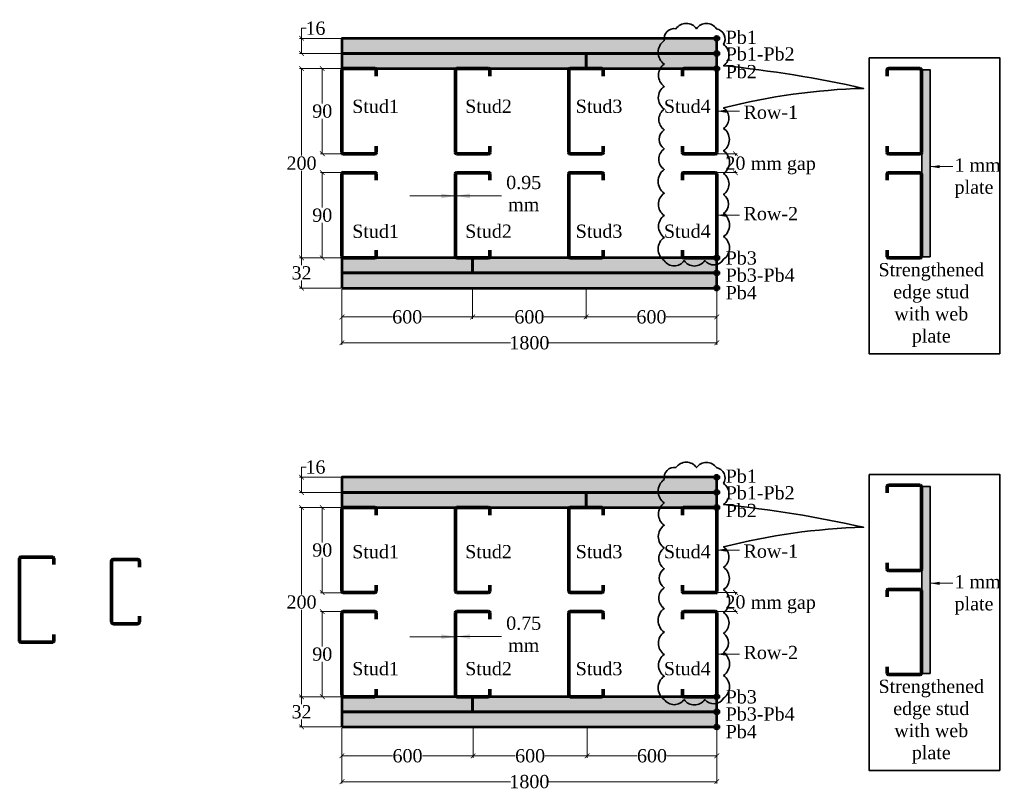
# Model space of a CAD drawing. Header units: millimetres. Extents: x 9570 to 11534, y -2071 to 158.
# Drawn here: x 9740 to 10777, y -657 to 158 of the extents above; entities that cross this region are included whole.
import ezdxf

# ---------------------------------------------------------------- set-up
doc = ezdxf.new("R2010")
doc.units = ezdxf.units.MM
doc.header["$PDMODE"] = 34
doc.layers.get('0').update_dxf_attribs({"lineweight": 9})
doc.layers.get('Defpoints').update_dxf_attribs({"color": 255})
doc.styles.get("Standard").update_dxf_attribs({"font": 'times.ttf'})
doc.dimstyles.new('Times new roman', dxfattribs={"dimtxt": 14, "dimasz": 5, "dimexe": 2, "dimexo": 1, "dimgap": 1, "dimtad": 0, "dimtih": 1, "dimtoh": 1, "dimtxsty": 'Standard', "dimblk": 'ARCHTICK', "dimcen": 0, "dimclrd": 256, "dimclre": 256, "dimadec": 0, "dimazin": 0, "dimtfac": 1, "dimtmove": 0, "dimatfit": 3, "dimfxl": 1, "dimlwd": -1, "dimlwe": -1, "dimarcsym": 0})

# ---------------------------------------------------------------- blocks, each defined once
blk = doc.blocks.new('Stud')
at = {"lineweight": 120}
for p, q in [((4630.2, 1668.9), (4630.2, 1756.4)), ((4631.5, 1757.6), (4665.2, 1757.6)), ((4666.5, 1756.4), (4666.5, 1749.6)), ((4666.5, 1675.6), (4666.5, 1668.9)), ((4631.5, 1667.6), (4665.2, 1667.6))]:
    blk.add_line(p, q, dxfattribs=at)
for centre, start, end in [((4631.5, 1756.4), 90, 180), ((4665.2, 1756.4), 0, 90), ((4631.5, 1668.9), 180, 270), ((4665.2, 1668.9), 270, 0)]:
    blk.add_arc(centre, 1.25, start, end, dxfattribs=at)
blk = doc.blocks.new('_ArchTick')
at = {"color": 0, "linetype": 'ByBlock', "const_width": 0.15}
blk.add_lwpolyline([(-0.5, -0.5), (0.5, 0.5)], dxfattribs=at)
blk = doc.blocks.new('*D4')
at = {"transparency": 16777216}
for p, q in [((10080.6, -126.5), (10080.6, -158)), ((10218.7, -126.5), (10218.7, -158)), ((10080.6, -156), (10133.9, -156)), ((10218.7, -156), (10165.3, -156))]:
    blk.add_line(p, q, dxfattribs=at)
at = {"layer": 'Defpoints', "color": 0, "lineweight": 53, "transparency": 16777216}
for p in [(10080.6, -125.5), (10218.7, -125.5), (10218.7, -156)]:
    blk.add_point(p, dxfattribs=at)
at = {"transparency": 16777216, "xscale": 5, "yscale": 5, "zscale": 5, "rotation": 180}
blk.add_blockref('_ArchTick', (10080.6, -156), dxfattribs=at)
at = {"transparency": 16777216, "xscale": 5, "yscale": 5, "zscale": 5}
blk.add_blockref('_ArchTick', (10218.7, -156), dxfattribs=at)
at = {"color": 0, "lineweight": 53, "transparency": 16777216, "insert": (10149.6, -156), "char_height": 14, "attachment_point": 5}
blk.add_mtext('600', dxfattribs=at)
blk = doc.blocks.new('*D5')
at = {"transparency": 16777216}
for p, q in [((10218.7, -126.5), (10218.7, -158)), ((10338.7, -126.5), (10338.7, -158)), ((10218.7, -156), (10263, -156)), ((10338.7, -156), (10294.4, -156))]:
    blk.add_line(p, q, dxfattribs=at)
at = {"layer": 'Defpoints', "color": 0, "lineweight": 53, "transparency": 16777216}
for p in [(10218.7, -125.5), (10338.7, -125.5), (10338.7, -156)]:
    blk.add_point(p, dxfattribs=at)
at = {"transparency": 16777216, "xscale": 5, "yscale": 5, "zscale": 5, "rotation": 180}
blk.add_blockref('_ArchTick', (10218.7, -156), dxfattribs=at)
at = {"transparency": 16777216, "xscale": 5, "yscale": 5, "zscale": 5}
blk.add_blockref('_ArchTick', (10338.7, -156), dxfattribs=at)
at = {"color": 0, "lineweight": 53, "transparency": 16777216, "insert": (10278.7, -156), "char_height": 14, "attachment_point": 5}
blk.add_mtext('600', dxfattribs=at)
blk = doc.blocks.new('*D6')
at = {"transparency": 16777216}
for p, q in [((10338.7, -126.5), (10338.7, -158)), ((10476.8, -126.5), (10476.8, -158)), ((10338.7, -156), (10392.1, -156)), ((10476.8, -156), (10423.4, -156))]:
    blk.add_line(p, q, dxfattribs=at)
at = {"layer": 'Defpoints', "color": 0, "lineweight": 53, "transparency": 16777216}
for p in [(10338.7, -125.5), (10476.8, -125.5), (10476.8, -156)]:
    blk.add_point(p, dxfattribs=at)
at = {"transparency": 16777216, "xscale": 5, "yscale": 5, "zscale": 5, "rotation": 180}
blk.add_blockref('_ArchTick', (10338.7, -156), dxfattribs=at)
at = {"transparency": 16777216, "xscale": 5, "yscale": 5, "zscale": 5}
blk.add_blockref('_ArchTick', (10476.8, -156), dxfattribs=at)
at = {"color": 0, "lineweight": 53, "transparency": 16777216, "insert": (10407.7, -156), "char_height": 14, "attachment_point": 5}
blk.add_mtext('600', dxfattribs=at)
blk = doc.blocks.new('*D7')
at = {"transparency": 16777216}
for p, q in [((10080.6, -126.5), (10080.6, -185.4)), ((10476.8, -126.5), (10476.8, -185.4)), ((10080.6, -183.4), (10258.6, -183.4)), ((10476.8, -183.4), (10298.8, -183.4))]:
    blk.add_line(p, q, dxfattribs=at)
at = {"layer": 'Defpoints', "color": 0, "lineweight": 53, "transparency": 16777216}
for p in [(10080.6, -125.5), (10476.8, -125.5), (10476.8, -183.4)]:
    blk.add_point(p, dxfattribs=at)
at = {"transparency": 16777216, "xscale": 5, "yscale": 5, "zscale": 5, "rotation": 180}
blk.add_blockref('_ArchTick', (10080.6, -183.4), dxfattribs=at)
at = {"transparency": 16777216, "xscale": 5, "yscale": 5, "zscale": 5}
blk.add_blockref('_ArchTick', (10476.8, -183.4), dxfattribs=at)
at = {"color": 0, "lineweight": 53, "transparency": 16777216, "insert": (10278.7, -183.4), "char_height": 14, "attachment_point": 5}
blk.add_mtext('1800', dxfattribs=at)
blk = doc.blocks.new('*D8')
at = {"transparency": 16777216}
for p, q in [((10476.6, 16.5), (10498.5, 16.5)), ((10496.5, 16.5), (10496.5, 14.6)), ((10476.6, -3.5), (10498.5, -3.5)), ((10496.5, -3.5), (10496.5, -1.6))]:
    blk.add_line(p, q, dxfattribs=at)
at = {"layer": 'Defpoints', "color": 0, "lineweight": 53, "transparency": 16777216}
for p in [(10475.6, 16.5), (10475.6, -3.5), (10496.5, -3.5)]:
    blk.add_point(p, dxfattribs=at)
at = {"transparency": 16777216, "xscale": 5, "yscale": 5, "zscale": 5}
for p, rotation in [((10496.5, 16.5), 90), ((10496.5, -3.5), 270)]:
    blk.add_blockref('_ArchTick', p, dxfattribs=dict(at, rotation=rotation))
at = {"color": 0, "lineweight": 53, "transparency": 16777216, "insert": (10496.5, 6.5), "char_height": 14, "attachment_point": 5}
blk.add_mtext('20 ', dxfattribs=at)
blk = doc.blocks.new('*D9')
at = {"transparency": 16777216}
for p, q in [((10079.6, 106.5), (10035.9, 106.5)), ((10037.9, 106.5), (10037.9, 14.6)), ((10037.9, -93.5), (10037.9, -1.6)), ((10079.6, -93.5), (10035.9, -93.5))]:
    blk.add_line(p, q, dxfattribs=at)
at = {"layer": 'Defpoints', "color": 0, "lineweight": 53, "transparency": 16777216}
for p in [(10080.6, 106.5), (10037.9, -93.5), (10080.6, -93.5)]:
    blk.add_point(p, dxfattribs=at)
at = {"transparency": 16777216, "xscale": 5, "yscale": 5, "zscale": 5}
for p, rotation in [((10037.9, 106.5), 90), ((10037.9, -93.5), 270)]:
    blk.add_blockref('_ArchTick', p, dxfattribs=dict(at, rotation=rotation))
at = {"color": 0, "lineweight": 53, "transparency": 16777216, "insert": (10037.9, 6.5), "char_height": 14, "attachment_point": 5}
blk.add_mtext('200', dxfattribs=at)
blk = doc.blocks.new('*D10')
at = {"transparency": 16777216}
for p, q in [((10080.4, 106.5), (10057.8, 106.5)), ((10059.8, 106.5), (10059.8, 69.6)), ((10059.8, 16.5), (10059.8, 53.3)), ((10080.8, 16.5), (10057.8, 16.5))]:
    blk.add_line(p, q, dxfattribs=at)
at = {"layer": 'Defpoints', "color": 0, "lineweight": 53, "transparency": 16777216}
for p in [(10081.4, 106.5), (10059.8, 16.5), (10081.8, 16.5)]:
    blk.add_point(p, dxfattribs=at)
at = {"transparency": 16777216, "xscale": 5, "yscale": 5, "zscale": 5}
for p, rotation in [((10059.8, 106.5), 90), ((10059.8, 16.5), 270)]:
    blk.add_blockref('_ArchTick', p, dxfattribs=dict(at, rotation=rotation))
at = {"color": 0, "lineweight": 53, "transparency": 16777216, "insert": (10059.8, 61.5), "char_height": 14, "attachment_point": 5}
blk.add_mtext('90', dxfattribs=at)
blk = doc.blocks.new('*D11')
at = {"transparency": 16777216}
for p, q in [((10080.8, -3.5), (10057.8, -3.5)), ((10059.8, -3.5), (10059.8, -40.4)), ((10059.8, -93.5), (10059.8, -56.7)), ((10080.8, -93.5), (10057.8, -93.5))]:
    blk.add_line(p, q, dxfattribs=at)
at = {"layer": 'Defpoints', "color": 0, "lineweight": 53, "transparency": 16777216}
for p in [(10081.8, -3.5), (10059.8, -93.5), (10081.8, -93.5)]:
    blk.add_point(p, dxfattribs=at)
at = {"transparency": 16777216, "xscale": 5, "yscale": 5, "zscale": 5}
for p, rotation in [((10059.8, -3.5), 90), ((10059.8, -93.5), 270)]:
    blk.add_blockref('_ArchTick', p, dxfattribs=dict(at, rotation=rotation))
at = {"color": 0, "lineweight": 53, "transparency": 16777216, "insert": (10059.8, -48.5), "char_height": 14, "attachment_point": 5}
blk.add_mtext('90', dxfattribs=at)
blk = doc.blocks.new('*D12')
at = {"transparency": 16777216}
for p, q in [((10079.6, -93.5), (10035.9, -93.5)), ((10037.9, -93.5), (10037.9, -101.4)), ((10037.9, -125.5), (10037.9, -117.6)), ((10079.6, -125.5), (10035.9, -125.5))]:
    blk.add_line(p, q, dxfattribs=at)
at = {"layer": 'Defpoints', "color": 0, "lineweight": 53, "transparency": 16777216}
for p in [(10080.6, -93.5), (10037.9, -125.5), (10080.6, -125.5)]:
    blk.add_point(p, dxfattribs=at)
at = {"transparency": 16777216, "xscale": 5, "yscale": 5, "zscale": 5}
for p, rotation in [((10037.9, -93.5), 90), ((10037.9, -125.5), 270)]:
    blk.add_blockref('_ArchTick', p, dxfattribs=dict(at, rotation=rotation))
at = {"color": 0, "lineweight": 53, "transparency": 16777216, "insert": (10037.9, -109.5), "char_height": 14, "attachment_point": 5}
blk.add_mtext('32', dxfattribs=at)
blk = doc.blocks.new('*D13')
at = {"transparency": 16777216}
for p, q in [((10037.9, 138.5), (10037.9, 149.1)), ((10037.9, 149.1), (10042.9, 149.1)), ((10079.6, 138.5), (10035.9, 138.5)), ((10037.9, 122.5), (10037.9, 138.5)), ((10079.6, 122.5), (10035.9, 122.5))]:
    blk.add_line(p, q, dxfattribs=at)
at = {"layer": 'Defpoints', "color": 0, "lineweight": 53, "transparency": 16777216}
for p in [(10080.6, 138.5), (10037.9, 122.5), (10080.6, 122.5)]:
    blk.add_point(p, dxfattribs=at)
at = {"transparency": 16777216, "xscale": 5, "yscale": 5, "zscale": 5}
for p, rotation in [((10037.9, 138.5), 90), ((10037.9, 122.5), 270)]:
    blk.add_blockref('_ArchTick', p, dxfattribs=dict(at, rotation=rotation))
at = {"color": 0, "lineweight": 53, "transparency": 16777216, "insert": (10052.6, 149.1), "char_height": 14, "attachment_point": 5}
blk.add_mtext('16', dxfattribs=at)
blk = doc.blocks.new('Stud-70mm')
at = {"lineweight": 120}
blk.add_lwpolyline([(9866.6, -420.4), (9866.6, -414.4, 0.414214), (9864.6, -412.4), (9839.1, -412.4, 0.414214), (9837.1, -414.4), (9837.1, -478.4, 0.414214), (9839.1, -480.4), (9864.6, -480.4, 0.414214), (9866.6, -478.4), (9866.6, -472.4)], format="xyb", dxfattribs=at)
blk = doc.blocks.new('*D30')
at = {"transparency": 16777216}
for p, q in [((10080.6, -590.5), (10080.6, -622)), ((10219.2, -590.5), (10219.2, -622)), ((10080.6, -620), (10134.2, -620)), ((10219.2, -620), (10165.6, -620))]:
    blk.add_line(p, q, dxfattribs=at)
at = {"layer": 'Defpoints', "color": 0, "lineweight": 53, "transparency": 16777216}
for p in [(10080.6, -589.5), (10219.2, -589.5), (10219.2, -620)]:
    blk.add_point(p, dxfattribs=at)
at = {"transparency": 16777216, "xscale": 5, "yscale": 5, "zscale": 5, "rotation": 180}
blk.add_blockref('_ArchTick', (10080.6, -620), dxfattribs=at)
at = {"transparency": 16777216, "xscale": 5, "yscale": 5, "zscale": 5}
blk.add_blockref('_ArchTick', (10219.2, -620), dxfattribs=at)
at = {"color": 0, "lineweight": 53, "transparency": 16777216, "insert": (10149.9, -620), "char_height": 14, "attachment_point": 5}
blk.add_mtext('600', dxfattribs=at)
blk = doc.blocks.new('*D31')
at = {"transparency": 16777216}
for p, q in [((10219.2, -590.5), (10219.2, -622)), ((10339.8, -590.5), (10339.8, -622)), ((10219.2, -620), (10263.8, -620)), ((10339.8, -620), (10295.2, -620))]:
    blk.add_line(p, q, dxfattribs=at)
at = {"layer": 'Defpoints', "color": 0, "lineweight": 53, "transparency": 16777216}
for p in [(10219.2, -589.5), (10339.8, -589.5), (10339.8, -620)]:
    blk.add_point(p, dxfattribs=at)
at = {"transparency": 16777216, "xscale": 5, "yscale": 5, "zscale": 5, "rotation": 180}
blk.add_blockref('_ArchTick', (10219.2, -620), dxfattribs=at)
at = {"transparency": 16777216, "xscale": 5, "yscale": 5, "zscale": 5}
blk.add_blockref('_ArchTick', (10339.8, -620), dxfattribs=at)
at = {"color": 0, "lineweight": 53, "transparency": 16777216, "insert": (10279.5, -620), "char_height": 14, "attachment_point": 5}
blk.add_mtext('600', dxfattribs=at)
blk = doc.blocks.new('*D32')
at = {"transparency": 16777216}
for p, q in [((10339.8, -590.5), (10339.8, -622)), ((10476.8, -590.5), (10476.8, -622)), ((10339.8, -620), (10392.6, -620)), ((10476.8, -620), (10424, -620))]:
    blk.add_line(p, q, dxfattribs=at)
at = {"layer": 'Defpoints', "color": 0, "lineweight": 53, "transparency": 16777216}
for p in [(10339.8, -589.5), (10476.8, -589.5), (10476.8, -620)]:
    blk.add_point(p, dxfattribs=at)
at = {"transparency": 16777216, "xscale": 5, "yscale": 5, "zscale": 5, "rotation": 180}
blk.add_blockref('_ArchTick', (10339.8, -620), dxfattribs=at)
at = {"transparency": 16777216, "xscale": 5, "yscale": 5, "zscale": 5}
blk.add_blockref('_ArchTick', (10476.8, -620), dxfattribs=at)
at = {"color": 0, "lineweight": 53, "transparency": 16777216, "insert": (10408.3, -620), "char_height": 14, "attachment_point": 5}
blk.add_mtext('600', dxfattribs=at)
blk = doc.blocks.new('*D33')
at = {"transparency": 16777216}
for p, q in [((10080.6, -590.5), (10080.6, -649.3)), ((10476.8, -590.5), (10476.8, -649.3)), ((10080.6, -647.3), (10258.6, -647.3)), ((10476.8, -647.3), (10298.8, -647.3))]:
    blk.add_line(p, q, dxfattribs=at)
at = {"layer": 'Defpoints', "color": 0, "lineweight": 53, "transparency": 16777216}
for p in [(10080.6, -589.5), (10476.8, -589.5), (10476.8, -647.3)]:
    blk.add_point(p, dxfattribs=at)
at = {"transparency": 16777216, "xscale": 5, "yscale": 5, "zscale": 5, "rotation": 180}
blk.add_blockref('_ArchTick', (10080.6, -647.3), dxfattribs=at)
at = {"transparency": 16777216, "xscale": 5, "yscale": 5, "zscale": 5}
blk.add_blockref('_ArchTick', (10476.8, -647.3), dxfattribs=at)
at = {"color": 0, "lineweight": 53, "transparency": 16777216, "insert": (10278.7, -647.3), "char_height": 14, "attachment_point": 5}
blk.add_mtext('1800', dxfattribs=at)
blk = doc.blocks.new('*D34')
at = {"transparency": 16777216}
for p, q in [((10476.6, -447.4), (10498.5, -447.4)), ((10496.5, -447.4), (10496.5, -449.3)), ((10496.5, -467.5), (10496.5, -465.6)), ((10476.6, -467.5), (10498.5, -467.5))]:
    blk.add_line(p, q, dxfattribs=at)
at = {"layer": 'Defpoints', "color": 0, "lineweight": 53, "transparency": 16777216}
for p in [(10475.6, -447.4), (10475.6, -467.5), (10496.5, -467.5)]:
    blk.add_point(p, dxfattribs=at)
at = {"transparency": 16777216, "xscale": 5, "yscale": 5, "zscale": 5}
for p, rotation in [((10496.5, -447.4), 90), ((10496.5, -467.5), 270)]:
    blk.add_blockref('_ArchTick', p, dxfattribs=dict(at, rotation=rotation))
at = {"color": 0, "lineweight": 53, "transparency": 16777216, "insert": (10496.5, -457.4), "char_height": 14, "attachment_point": 5}
blk.add_mtext('20 ', dxfattribs=at)
blk = doc.blocks.new('*D27')
at = {"transparency": 16777216}
for p, q in [((10079.6, -357.5), (10035.9, -357.5)), ((10037.9, -357.5), (10037.9, -449.3)), ((10037.9, -557.5), (10037.9, -465.6)), ((10079.6, -557.5), (10035.9, -557.5))]:
    blk.add_line(p, q, dxfattribs=at)
at = {"layer": 'Defpoints', "color": 0, "lineweight": 53, "transparency": 16777216}
for p in [(10080.6, -357.5), (10037.9, -557.5), (10080.6, -557.5)]:
    blk.add_point(p, dxfattribs=at)
at = {"transparency": 16777216, "xscale": 5, "yscale": 5, "zscale": 5}
for p, rotation in [((10037.9, -357.5), 90), ((10037.9, -557.5), 270)]:
    blk.add_blockref('_ArchTick', p, dxfattribs=dict(at, rotation=rotation))
at = {"color": 0, "lineweight": 53, "transparency": 16777216, "insert": (10037.9, -457.5), "char_height": 14, "attachment_point": 5}
blk.add_mtext('200', dxfattribs=at)
blk = doc.blocks.new('*D28')
at = {"transparency": 16777216}
for p, q in [((10080.4, -357.5), (10057.8, -357.5)), ((10059.8, -357.5), (10059.8, -394.3)), ((10059.8, -447.5), (10059.8, -410.6)), ((10080.8, -447.5), (10057.8, -447.5))]:
    blk.add_line(p, q, dxfattribs=at)
at = {"layer": 'Defpoints', "color": 0, "lineweight": 53, "transparency": 16777216}
for p in [(10081.4, -357.5), (10059.8, -447.5), (10081.8, -447.5)]:
    blk.add_point(p, dxfattribs=at)
at = {"transparency": 16777216, "xscale": 5, "yscale": 5, "zscale": 5}
for p, rotation in [((10059.8, -357.5), 90), ((10059.8, -447.5), 270)]:
    blk.add_blockref('_ArchTick', p, dxfattribs=dict(at, rotation=rotation))
at = {"color": 0, "lineweight": 53, "transparency": 16777216, "insert": (10059.8, -402.5), "char_height": 14, "attachment_point": 5}
blk.add_mtext('90', dxfattribs=at)
blk = doc.blocks.new('*D29')
at = {"transparency": 16777216}
for p, q in [((10080.8, -467.5), (10057.8, -467.5)), ((10059.8, -467.5), (10059.8, -504.3)), ((10059.8, -557.5), (10059.8, -520.6)), ((10080.8, -557.5), (10057.8, -557.5))]:
    blk.add_line(p, q, dxfattribs=at)
at = {"layer": 'Defpoints', "color": 0, "lineweight": 53, "transparency": 16777216}
for p in [(10081.8, -467.5), (10059.8, -557.5), (10081.8, -557.5)]:
    blk.add_point(p, dxfattribs=at)
at = {"transparency": 16777216, "xscale": 5, "yscale": 5, "zscale": 5}
for p, rotation in [((10059.8, -467.5), 90), ((10059.8, -557.5), 270)]:
    blk.add_blockref('_ArchTick', p, dxfattribs=dict(at, rotation=rotation))
at = {"color": 0, "lineweight": 53, "transparency": 16777216, "insert": (10059.8, -512.5), "char_height": 14, "attachment_point": 5}
blk.add_mtext('90', dxfattribs=at)
blk = doc.blocks.new('*D35')
at = {"transparency": 16777216}
for p, q in [((10079.6, -557.5), (10035.9, -557.5)), ((10037.9, -557.5), (10037.9, -565.3)), ((10079.6, -589.5), (10035.9, -589.5)), ((10037.9, -589.5), (10037.9, -581.6))]:
    blk.add_line(p, q, dxfattribs=at)
at = {"layer": 'Defpoints', "color": 0, "lineweight": 53, "transparency": 16777216}
for p in [(10080.6, -557.5), (10037.9, -589.5), (10080.6, -589.5)]:
    blk.add_point(p, dxfattribs=at)
at = {"transparency": 16777216, "xscale": 5, "yscale": 5, "zscale": 5}
for p, rotation in [((10037.9, -557.5), 90), ((10037.9, -589.5), 270)]:
    blk.add_blockref('_ArchTick', p, dxfattribs=dict(at, rotation=rotation))
at = {"color": 0, "lineweight": 53, "transparency": 16777216, "insert": (10037.9, -573.5), "char_height": 14, "attachment_point": 5}
blk.add_mtext('32', dxfattribs=at)
blk = doc.blocks.new('*D36')
at = {"transparency": 16777216}
for p, q in [((10037.9, -325.5), (10037.9, -314.8)), ((10037.9, -314.8), (10042.9, -314.8)), ((10079.6, -325.5), (10035.9, -325.5)), ((10037.9, -341.5), (10037.9, -325.5)), ((10079.6, -341.5), (10035.9, -341.5))]:
    blk.add_line(p, q, dxfattribs=at)
at = {"layer": 'Defpoints', "color": 0, "lineweight": 53, "transparency": 16777216}
for p in [(10080.6, -325.5), (10037.9, -341.5), (10080.6, -341.5)]:
    blk.add_point(p, dxfattribs=at)
at = {"transparency": 16777216, "xscale": 5, "yscale": 5, "zscale": 5}
for p, rotation in [((10037.9, -325.5), 90), ((10037.9, -341.5), 270)]:
    blk.add_blockref('_ArchTick', p, dxfattribs=dict(at, rotation=rotation))
at = {"color": 0, "lineweight": 53, "transparency": 16777216, "insert": (10052.6, -314.8), "char_height": 14, "attachment_point": 5}
blk.add_mtext('16', dxfattribs=at)

msp = doc.modelspace()

# ---------------------------------------------------------------- hatches: boundary and pattern name
at = {"lineweight": 53, "true_color": 0xf7abae}
h = msp.add_hatch(color=241, dxfattribs=at)
h.dxf.hatch_style = 1
h.paths.add_polyline_path([(10476.812, 138.482), (10080.562, 138.482), (10080.562, 122.482), (10476.812, 122.482)])
h.paths.add_polyline_path([(10338.687, 122.482), (10080.562, 122.482), (10080.562, 106.482), (10338.687, 106.482)])
h.paths.add_polyline_path([(10476.812, 122.482), (10338.687, 122.482), (10338.687, 106.482), (10476.812, 106.482)])
at = {"lineweight": 53, "true_color": 0x2776bb}
h = msp.add_hatch(color=152, dxfattribs=at)
h.dxf.hatch_style = 1
h.paths.add_polyline_path([(10479.115, 138.482, 1), (10474.51, 138.482, 1)])
h = msp.add_hatch(color=152, dxfattribs=at)
h.dxf.hatch_style = 1
h.paths.add_polyline_path([(10479.115, 122.482, 1), (10474.51, 122.482, 1)])
h = msp.add_hatch(color=152, dxfattribs=at)
h.dxf.hatch_style = 1
h.paths.add_polyline_path([(10479.115, 106.482, 1), (10474.51, 106.482, 1)])
at = {"lineweight": 30}
h = msp.add_hatch(color=256, dxfattribs=at)
h.dxf.hatch_style = 1
h.paths.add_polyline_path([(10693.521, -92.388), (10702.172, -92.388), (10702.172, 105.232), (10693.521, 105.232)])
at = {"lineweight": 53, "true_color": 0x2776bb}
h = msp.add_hatch(color=152, dxfattribs=at)
h.dxf.hatch_style = 1
h.paths.add_polyline_path([(10479.115, -93.518, 1), (10474.51, -93.518, 1)])
at = {"lineweight": 53, "true_color": 0xf7abae}
h = msp.add_hatch(color=241, dxfattribs=at)
h.dxf.hatch_style = 1
h.paths.add_polyline_path([(10218.687, -109.518), (10218.687, -93.518), (10080.562, -93.518), (10080.562, -109.518)])
h = msp.add_hatch(color=241, dxfattribs=at)
h.dxf.hatch_style = 1
h.paths.add_polyline_path([(10476.812, -93.518), (10218.687, -93.518), (10218.687, -109.518), (10476.812, -109.518)])
h = msp.add_hatch(color=241, dxfattribs=at)
h.dxf.hatch_style = 1
h.paths.add_polyline_path([(10476.812, -125.518), (10476.812, -109.518), (10080.562, -109.518), (10080.562, -125.518)])
at = {"lineweight": 53, "true_color": 0x2776bb}
h = msp.add_hatch(color=152, dxfattribs=at)
h.dxf.hatch_style = 1
h.paths.add_polyline_path([(10479.115, -109.518, 1), (10474.51, -109.518, 1)])
h = msp.add_hatch(color=152, dxfattribs=at)
h.dxf.hatch_style = 1
h.paths.add_polyline_path([(10479.115, -125.518, 1), (10474.51, -125.518, 1)])
at = {"lineweight": 53, "true_color": 0xf7abae}
h = msp.add_hatch(color=241, dxfattribs=at)
h.dxf.hatch_style = 1
h.paths.add_polyline_path([(10476.812, -325.466), (10080.562, -325.466), (10080.562, -341.466), (10476.812, -341.466)])
h.paths.add_polyline_path([(10338.687, -341.466), (10080.562, -341.466), (10080.562, -357.466), (10338.687, -357.466)])
h.paths.add_polyline_path([(10476.812, -341.466), (10338.687, -341.466), (10338.687, -357.466), (10476.812, -357.466)])
at = {"lineweight": 53, "true_color": 0x2776bb}
h = msp.add_hatch(color=152, dxfattribs=at)
h.dxf.hatch_style = 1
h.paths.add_polyline_path([(10479.115, -325.466, 1), (10474.51, -325.466, 1)])
h = msp.add_hatch(color=152, dxfattribs=at)
h.dxf.hatch_style = 1
h.paths.add_polyline_path([(10479.115, -341.466, 1), (10474.51, -341.466, 1)])
at = {"lineweight": 30}
h = msp.add_hatch(color=256, dxfattribs=at)
h.dxf.hatch_style = 1
h.paths.add_polyline_path([(10693.521, -532.852), (10702.172, -532.852), (10702.172, -335.232), (10693.521, -335.232)])
at = {"lineweight": 53, "true_color": 0x2776bb}
h = msp.add_hatch(color=152, dxfattribs=at)
h.dxf.hatch_style = 1
h.paths.add_polyline_path([(10479.115, -357.466, 1), (10474.51, -357.466, 1)])
at = {"lineweight": 53, "true_color": 0xf7abae}
h = msp.add_hatch(color=241, dxfattribs=at)
h.dxf.hatch_style = 1
h.paths.add_polyline_path([(10218.687, -573.466), (10218.687, -557.466), (10080.562, -557.466), (10080.562, -573.466)])
h = msp.add_hatch(color=241, dxfattribs=at)
h.dxf.hatch_style = 1
h.paths.add_polyline_path([(10476.812, -557.466), (10218.687, -557.466), (10218.687, -573.466), (10476.812, -573.466)])
at = {"lineweight": 53, "true_color": 0x2776bb}
h = msp.add_hatch(color=152, dxfattribs=at)
h.dxf.hatch_style = 1
h.paths.add_polyline_path([(10479.115, -557.466, 1), (10474.51, -557.466, 1)])
at = {"lineweight": 53, "true_color": 0xf7abae}
h = msp.add_hatch(color=241, dxfattribs=at)
h.dxf.hatch_style = 1
h.paths.add_polyline_path([(10476.812, -589.466), (10476.812, -573.466), (10080.562, -573.466), (10080.562, -589.466)])
at = {"lineweight": 53, "true_color": 0x2776bb}
h = msp.add_hatch(color=152, dxfattribs=at)
h.dxf.hatch_style = 1
h.paths.add_polyline_path([(10479.115, -573.466, 1), (10474.51, -573.466, 1)])
h = msp.add_hatch(color=152, dxfattribs=at)
h.dxf.hatch_style = 1
h.paths.add_polyline_path([(10479.115, -589.466, 1), (10474.51, -589.466, 1)])

# ---------------------------------------------------------------- linework, layer by layer
at = {"lineweight": 30}
for points in [[(10421.262, -96.498, 0.52056705), (10442.253, -96.498, 0.52056705), (10464.078, -96.498, 0.52056705), (10483.957, -95.101, 0.52056705), (10483.957, -71.107, 0.52056705), (10483.957, -46.779, 0.52056705), (10483.957, -26.536, 0.52056705), (10483.957, -4.427, 0.52056705), (10483.957, 19.68, 0.52056705), (10483.957, 43.232, 0.52056705), (10483.957, 64.935, -0.0551344), (10632, 85.631, 0.02890562), (10483.957, 109.606, 0.52056705), (10483.957, 131.936, 0.52056705), (10476.321, 148.693, 0.52056705), (10455.404, 148.693, 0.52056705), (10433.666, 148.693, 0.52056705), (10421.262, 136.102, 0.52056705), (10421.262, 111.245, 0.52056705), (10421.262, 87.754, 0.52056705), (10421.262, 63.671, 0.52056705), (10421.262, 41.793, 0.52056705), (10421.262, 21.669, 0.52056705), (10421.262, -0.272, 0.52056705), (10421.262, -25.237, 0.52056705), (10421.262, -48.787, 0.52056705), (10421.262, -71.887, 0.52056705)], [(10421.262, -560.446, 0.52056705), (10442.253, -560.446, 0.52056705), (10464.078, -560.446, 0.52056705), (10483.957, -559.049, 0.52056705), (10483.957, -535.055, 0.52056705), (10483.957, -510.727, 0.52056705), (10483.957, -490.484, 0.52056705), (10483.957, -468.375, 0.52056705), (10483.957, -444.268, 0.52056705), (10483.957, -420.716, 0.52056705), (10483.957, -399.013, -0.0551344), (10632, -378.317, 0.02890562), (10483.957, -354.342, 0.52056705), (10483.957, -332.012, 0.52056705), (10476.321, -315.255, 0.52056705), (10455.404, -315.255, 0.52056705), (10433.666, -315.255, 0.52056705), (10421.262, -327.846, 0.52056705), (10421.262, -352.703, 0.52056705), (10421.262, -376.194, 0.52056705), (10421.262, -400.277, 0.52056705), (10421.262, -422.155, 0.52056705), (10421.262, -442.279, 0.52056705), (10421.262, -464.22, 0.52056705), (10421.262, -489.184, 0.52056705), (10421.262, -512.735, 0.52056705), (10421.262, -535.835, 0.52056705)]]:
    msp.add_lwpolyline(points, format="xyb", close=True, dxfattribs=at)
at = {"lineweight": 53}
for points in [[(10080.562, 122.482), (10476.812, 122.482), (10476.812, 138.482), (10080.562, 138.482)], [(10080.562, 106.482), (10338.687, 106.482), (10338.687, 122.482), (10080.562, 122.482)], [(10338.687, 106.482), (10476.812, 106.482), (10476.812, 122.482), (10338.687, 122.482)], [(10218.687, -93.518), (10080.562, -93.518), (10080.562, -109.518), (10218.687, -109.518)], [(10476.812, -93.518), (10218.687, -93.518), (10218.687, -109.518), (10476.812, -109.518)], [(10080.562, -125.518), (10476.812, -125.518), (10476.812, -109.518), (10080.562, -109.518)], [(10080.562, -341.466), (10476.812, -341.466), (10476.812, -325.466), (10080.562, -325.466)], [(10080.562, -357.466), (10338.687, -357.466), (10338.687, -341.466), (10080.562, -341.466)], [(10338.687, -357.466), (10476.812, -357.466), (10476.812, -341.466), (10338.687, -341.466)], [(10218.687, -557.466), (10080.562, -557.466), (10080.562, -573.466), (10218.687, -573.466)], [(10476.812, -557.466), (10218.687, -557.466), (10218.687, -573.466), (10476.812, -573.466)], [(10080.562, -589.466), (10476.812, -589.466), (10476.812, -573.466), (10080.562, -573.466)]]:
    msp.add_lwpolyline(points, close=True, dxfattribs=at)
at = {"lineweight": 30}
for points in [[(10637.687, 117.922), (10775.87, 117.922), (10775.87, -194.958), (10637.687, -194.958)], [(10693.521, 105.232), (10702.172, 105.232), (10702.172, -92.388), (10693.521, -92.388)], [(10637.687, -322.542), (10775.87, -322.542), (10775.87, -635.422), (10637.687, -635.422)], [(10693.521, -335.232), (10702.172, -335.232), (10702.172, -532.852), (10693.521, -532.852)]]:
    msp.add_lwpolyline(points, close=True, dxfattribs=at)
at = {"lineweight": 53}
for centre in [(10476.812, 138.482), (10476.812, 122.482), (10476.812, 106.482), (10476.812, -93.518), (10476.812, -109.518), (10476.812, -125.518), (10476.812, -325.466), (10476.812, -341.466), (10476.812, -357.466), (10476.812, -557.466), (10476.812, -573.466), (10476.812, -589.466)]:
    msp.add_circle(centre, 2.303, dxfattribs=at)

# ---------------------------------------------------------------- block references
for name, p in [('Stud', (5450.318, -1651.121)), ('Stud', (5570.318, -1651.121)), ('Stud', (5690.318, -1651.121)), ('Stud', (5450.318, -1761.121)), ('Stud', (5570.318, -1761.121)), ('Stud', (5690.318, -1761.121)), ('Stud', (5450.318, -2115.069)), ('Stud', (5570.318, -2115.069)), ('Stud', (5690.318, -2115.069)), ('Stud', (5109.668, -2167.451)), ('Stud-70mm', (0, 0)), ('Stud', (5450.318, -2225.069)), ('Stud', (5570.318, -2225.069)), ('Stud', (5690.318, -2225.069))]:
    msp.add_blockref(name, p, dxfattribs=at)
at = {"lineweight": 53, "rotation": 180}
for p in [(15107.057, 1774.085), (15107.057, 1664.085), (15107.057, 1310.137), (15107.057, 1200.137)]:
    msp.add_blockref('Stud', p, dxfattribs=at)
at = {"lineweight": -3, "rotation": 180}
for p in [(15323.385, 1774.085), (15323.385, 1664.019), (15323.385, 1333.621), (15323.385, 1223.555)]:
    msp.add_blockref('Stud', p, dxfattribs=at)

# ---------------------------------------------------------------- texts
at = {"lineweight": 53, "char_height": 14, "attachment_point": 1}
for s, insert, width in [('Pb1', (10486.186, 146.629), 41.76421), ('Pb1-Pb2', (10486.186, 129.012), 41.76421), ('Pb2', (10486.186, 110.346), 41.76421), ('Stud1', (10091.451, 73.625), 41.76421), ('Stud2', (10210.855, 73.692), 41.76421), ('Stud3', (10327.663, 73.692), 41.76421), ('Stud4', (10420.927, 73.692), 41.76421), ('Row-1', (10505.115, 67.403), 90.08321), ('1 mm\\Pplate', (10728.114, 11.582), 90.08321), ('mm gap', (10512.745, 13.342), 67.84268), ('\\pxqc;0.95 \\Pmm', (10254.162, -6.867), 37.13518), ('Row-2', (10505.115, -39.775), 90.08321), ('Stud1', (10091.451, -58.443), 41.76421), ('Stud2', (10210.855, -58.376), 41.76421), ('Stud3', (10327.663, -58.376), 41.76421), ('Stud4', (10420.927, -58.376), 41.76421), ('Pb3', (10486.186, -86.637), 41.76421), ('\\pxqc;Strengthened edge stud with web plate', (10658.448, -99.064), 90.08321), ('Pb3-Pb4', (10486.186, -104.814), 41.76421), ('Pb4', (10486.186, -123.401), 41.76421), ('Pb1', (10486.186, -317.319), 41.76421), ('Pb1-Pb2', (10486.186, -334.936), 41.76421), ('Pb2', (10486.186, -353.602), 41.76421), ('Stud1', (10091.451, -397.216), 41.76421), ('Stud2', (10210.855, -397.149), 41.76421), ('Stud3', (10327.663, -397.149), 41.76421), ('Stud4', (10420.927, -397.149), 41.76421), ('Row-1', (10505.115, -396.545), 90.08321), ('1 mm\\Pplate', (10728.114, -428.882), 90.08321), ('mm gap', (10512.745, -450.606), 68.51632), ('\\pxqc;0.75 \\Pmm', (10254.162, -472.774), 37.13518), ('Row-2', (10505.115, -503.723), 90.08321), ('Stud1', (10091.451, -520.84), 41.76421), ('Stud2', (10210.855, -520.773), 41.76421), ('Stud3', (10327.663, -520.773), 41.76421), ('Stud4', (10420.927, -520.773), 41.76421), ('\\pxqc;Strengthened edge stud with web plate', (10658.448, -539.528), 90.08321), ('Pb3', (10486.186, -550.585), 41.76421), ('Pb3-Pb4', (10486.186, -568.762), 41.76421), ('Pb4', (10486.186, -587.349), 41.76421)]:
    msp.add_mtext(s, dxfattribs=dict(at, insert=insert, width=width))

# ---------------------------------------------------------------- dimensions: what is measured, and where the dimension line sits
at = {"lineweight": 53}
for base, p1, p2, picture, middle in [((10037.867, 122.482), (10080.562, 138.482), (10080.562, 122.482), '*D13', (10052.593, 149.107)), ((10037.867, -341.466), (10080.562, -325.466), (10080.562, -341.466), '*D36', (10052.593, -314.841))]:
    dim = msp.add_linear_dim(base=base, p1=p1, p2=p2, angle=90, dimstyle='Times new roman', dxfattribs=at)
    dim.commit()
    dim.dimension.update_dxf_attribs({"geometry": picture, "text_midpoint": middle, "dimtype": 160})
for base, p1, p2, picture, middle in [((10037.867, -93.518), (10080.562, 106.482), (10080.562, -93.518), '*D9', (10037.867, 6.482)), ((10059.803, -93.518), (10081.812, -3.518), (10081.812, -93.518), '*D11', (10059.803, -48.518)), ((10037.867, -125.518), (10080.562, -93.518), (10080.562, -125.518), '*D12', (10037.867, -109.518)), ((10037.867, -557.466), (10080.562, -357.466), (10080.562, -557.466), '*D27', (10037.867, -457.466)), ((10059.803, -557.466), (10081.812, -467.466), (10081.812, -557.466), '*D29', (10059.803, -512.466)), ((10037.867, -589.466), (10080.562, -557.466), (10080.562, -589.466), '*D35', (10037.867, -573.466))]:
    dim = msp.add_linear_dim(base=base, p1=p1, p2=p2, angle=90, dimstyle='Times new roman', dxfattribs=at)
    dim.commit()
    dim.dimension.update_dxf_attribs({"geometry": picture, "text_midpoint": middle})
for base, p1, p2, text, picture, middle in [((10059.803, 16.482), (10081.41, 106.483), (10081.812, 16.482), '90', '*D10', (10059.803, 61.483)), ((10496.497, -3.518), (10475.564, 16.549), (10475.564, -3.518), '20 ', '*D8', (10496.497, 6.516)), ((10059.803, -447.466), (10081.41, -357.465), (10081.812, -447.466), '90', '*D28', (10059.803, -402.465)), ((10496.497, -467.466), (10475.564, -447.399), (10475.564, -467.466), '20 ', '*D34', (10496.497, -457.432))]:
    dim = msp.add_linear_dim(base=base, p1=p1, p2=p2, angle=90, text=text, dimstyle='Times new roman', dxfattribs=at)
    dim.commit()
    dim.dimension.update_dxf_attribs({"geometry": picture, "text_midpoint": middle})
for base, p1, p2, picture, middle in [((10218.687, -156.042), (10080.562, -125.518), (10218.687, -125.518), '*D4', (10149.625, -156.042)), ((10338.687, -156.042), (10218.687, -125.518), (10338.687, -125.518), '*D5', (10278.687, -156.042)), ((10476.812, -156.042), (10338.687, -125.518), (10476.812, -125.518), '*D6', (10407.75, -156.042)), ((10219.235, -619.99), (10080.562, -589.466), (10219.235, -589.466), '*D30', (10149.899, -619.99)), ((10339.783, -619.99), (10219.235, -589.466), (10339.783, -589.466), '*D31', (10279.509, -619.99)), ((10476.812, -619.99), (10339.783, -589.466), (10476.812, -589.466), '*D32', (10408.298, -619.99))]:
    dim = msp.add_linear_dim(base=base, p1=p1, p2=p2, text='600', dimstyle='Times new roman', override={"dimtmove": 1}, dxfattribs=at)
    dim.commit()
    dim.dimension.update_dxf_attribs({"geometry": picture, "text_midpoint": middle})
for base, p1, p2, picture, middle in [((10476.812, -183.378), (10080.562, -125.518), (10476.812, -125.518), '*D7', (10278.687, -183.378)), ((10476.812, -647.326), (10080.562, -589.466), (10476.812, -589.466), '*D33', (10278.687, -647.326))]:
    dim = msp.add_linear_dim(base=base, p1=p1, p2=p2, text='1800', dimstyle='Times new roman', dxfattribs=at)
    dim.commit()
    dim.dimension.update_dxf_attribs({"geometry": picture, "text_midpoint": middle})

# ---------------------------------------------------------------- leaders
for points, override in [([(10476.812, 61.482), (10500.742, 61.482)], {"dimasz": 10, "dimgap": 1, "dimtad": 0}), ([(10702.318, 2.84), (10726.247, 2.84)], {"dimasz": 10, "dimgap": 1, "dimtad": 0}), ([(10200.562, -28.132), (10152.414, -28.132)], {"dimasz": 15, "dimgap": 1, "dimtad": 0}), ([(10201.039, -28.06), (10249.187, -28.06)], {"dimasz": 15, "dimgap": 1, "dimtad": 0}), ([(10476.812, -48.518), (10500.742, -48.518)], {"dimasz": 10, "dimgap": 1, "dimtad": 0}), ([(10476.812, -402.466), (10500.742, -402.466)], {"dimasz": 10, "dimgap": 1, "dimtad": 0}), ([(10702.318, -437.625), (10726.247, -437.625)], {"dimasz": 10, "dimgap": 1, "dimtad": 0}), ([(10200.562, -494.039), (10152.414, -494.039)], {"dimasz": 15, "dimgap": 1, "dimtad": 0}), ([(10201.039, -493.967), (10249.187, -493.967)], {"dimasz": 15, "dimgap": 1, "dimtad": 0}), ([(10476.812, -512.466), (10500.742, -512.466)], {"dimasz": 10, "dimgap": 1, "dimtad": 0})]:
    msp.add_leader(points, dimstyle='Times new roman', override=override, dxfattribs=at)

doc.saveas('drawing.dxf')
